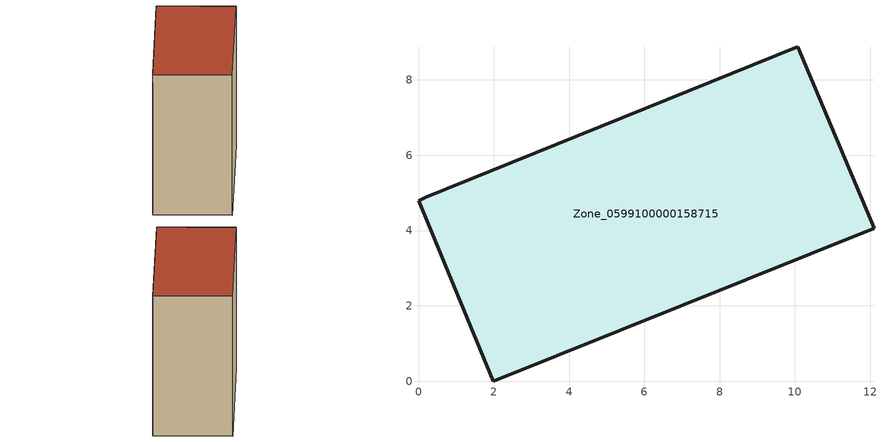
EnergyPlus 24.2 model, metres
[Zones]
Zone_0599100000158715
 floor ground (C_G): 12.1,4.06 1.99,0 0,4.79 0.19,4.88 10.08,8.88 z0.39
 wall outside (C_F): 1.99,0 12.1,4.06 10.08,8.88 0.19,4.88 0,4.79 1.99,0 z0.39:10.37
 roof outside (C_R): 12.1,4.06 10.08,8.88 0.19,4.88 0,4.79 1.99,0 z10.37
[BUILDING]
Pand.0599100000158715: North Axis=0; Terrain=City; Loads Convergence Tolerance Value=0.04; Temperature Convergence Tolerance Value=0.4; Solar Distribution=FullExterior; Maximum Number of Warmup Days=25; Minimum Number of Warmup Days=1
[Site:Location]
Rotterdam.The.Hague.AP_ZH_NLD Design_Conditions: Latitude=51.96; Longitude=4.45; Time Zone=1; Elevation=-4.5
[SITE:GROUNDTEMPERATURE:BUILDINGSURFACE]
18, 18, 18, 18, 18, 18, 18, 18, 18, 18, 18, 18
[MATERIAL] Thermal Absorptance=0.9; Solar Absorptance=0.7; Visible Absorptance=0.7
Name | Roughness | Thickness | Conductivity | Density | Specific Heat
G.TI.1946 | MediumSmooth | 0.15 | 1 | 540 | 1210
F.TI.1946 | Rough | 0.3 | 0.857143 | 1920 | 840
R.TI.1946 | MediumRough | 0.2 | 0.1 | 1500 | 1000
[CONSTRUCTION]
C_G: G.TI.1946
C_F: F.TI.1946
C_R: R.TI.1946
[ZONE]
Zone_0599100000158715: Type=1; Multiplier=1; Ceiling Height=Autocalculate; Volume=Autocalculate; Floor Area=autocalculate; Part of Total Floor Area=Yes
[ZONEINFILTRATION:DESIGNFLOWRATE]
Infil_Zone_0599100000158715: Zone or ZoneList or Space or SpaceList=Zone_0599100000158715; Schedule=AlwaysOn; Design Flow Rate Calculation Method=Flow/Area; Flow Rate per Floor Area=0.003; Constant Term Coefficient=1; Temperature Term Coefficient=0; Velocity Term Coefficient=0; Velocity Squared Term Coefficient=0
[HVACTEMPLATE:ZONE:IDEALLOADSAIRSYSTEM]
Zone_0599100000158715: Maximum Heating Supply Air Temperature=50; Minimum Cooling Supply Air Temperature=13; Maximum Heating Supply Air Humidity Ratio=0.0156; Minimum Cooling Supply Air Humidity Ratio=0.0077; Heating Limit=NoLimit; Cooling Limit=NoLimit; Dehumidification Control Type=ConstantSensibleHeatRatio; Cooling Sensible Heat Ratio=0.7; Dehumidification Setpoint=60; Humidification Control Type=None; Humidification Setpoint=30; Outdoor Air Method=None; Outdoor Air Flow Rate per Person=0.00944; Outdoor Air Flow Rate per Zone Floor Area=0; Outdoor Air Flow Rate per Zone=0; Demand Controlled Ventilation Type=None; Outdoor Air Economizer Type=NoEconomizer; Heat Recovery Type=None; Sensible Heat Recovery Effectiveness=0.7; Latent Heat Recovery Effectiveness=0.65
[ZONECONTROL:THERMOSTAT]
ThermostatControl_Zone_0599100000158715: Zone or ZoneList=Zone_0599100000158715; Control Type Schedule=DualSetpointControlType; Control 1=Thermostat_Zone_0599100000158715; Temperature Difference Between Cutout And Setpoint=0
[THERMOSTATSETPOINT:DUALSETPOINT]
Thermostat_Zone_0599100000158715: Heating Setpoint Temperature Schedule=HeatingSetpoint_Zone_0599100000158715; Cooling Setpoint Temperature Schedule=CoolingSetpoint_Zone_0599100000158715
[SCHEDULE:COMPACT]
HeatingSetpoint_Zone_0599100000158715: Through: 12/31, For: AllDays, Until: 24:00, 21
CoolingSetpoint_Zone_0599100000158715: Through: 12/31, For: AllDays, Until: 24:00, 24
DualSetpointControlType: Through: 12/31, For: AllDays, Until: 24:00, 4
AlwaysOn: Through: 12/31, For: AllDays, Until: 24:00, 1
